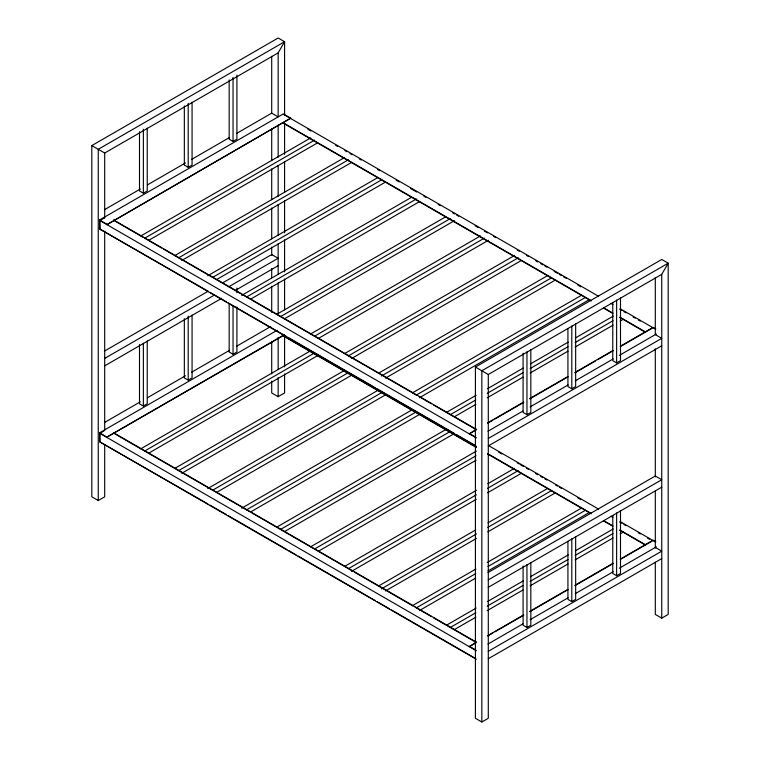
<?xml version="1.0" encoding="UTF-8"?>
<svg xmlns="http://www.w3.org/2000/svg" width="760" height="760" viewBox="0 0 760 760"><rect width="100%" height="100%" fill="white"/><g stroke="black" fill="none" stroke-linecap="round" stroke-linejoin="round"><path stroke-width="1.14" d="M236.806 133.304L271.709 113.154L278.151 116.879L278.151 52.886L284.591 41.724L278.151 38L91.808 145.588L91.808 496.812L98.249 500.526L104.699 496.812L104.699 444.647M655.3 562.258L655.3 614.413L661.751 618.136L661.751 274.351L668.192 263.188L661.751 259.474L475.409 367.051L475.409 718.276L481.849 722L488.291 718.276L488.291 374.49L475.409 367.051M91.808 145.588L104.699 153.026L278.151 52.886M104.405 209.741L140.334 189.002M147.516 184.861L185.487 162.934M191.653 159.372L229.624 137.456M139.498 131.718L139.498 190.978L143.364 193.211L147.231 190.978L147.231 128.165M184.338 105.83L184.338 165.091L188.204 167.323L192.071 165.091L192.071 102.277M229.168 79.942L229.168 139.203L233.044 141.436L236.911 139.203L236.911 75.202M99.864 228.741L99.541 220.001L283.309 113.905L290.719 118.18L106.951 224.646L290.719 118.18M100.785 220.02L103.968 218.186M476.368 437.931L99.864 220.552L99.864 229.111L207.907 291.118M140.857 235.951L310.678 137.911M144.723 238.184L314.545 140.144M148.817 240.284L317.613 142.832M174.809 255.559L344.631 157.51M178.676 257.792L348.498 159.743M181.754 260.481L351.566 162.441M207.746 275.756L377.568 177.707M212.638 277.4L381.434 179.939M216.733 279.499L385.529 182.048M104.405 351.13L208.069 291.279M222.442 282.986L271.709 254.543L278.151 258.257L228.883 286.701M104.699 358.406L214.519 295.003M104.699 365.845L221.701 298.291M235.039 290.586L278.151 265.705M241.708 295.365L411.53 197.315M246.601 296.998L416.413 198.958M250.686 299.108L419.491 201.647M276.688 314.374L445.483 216.923M280.554 316.606L450.376 218.566M104.405 422.56L140.334 401.822M147.516 397.68L185.487 375.753M191.653 372.191L229.624 350.274M236.806 346.123L270.683 326.572M284.648 318.706L454.47 220.666M139.498 344.536L139.498 403.798L143.364 406.03L147.231 403.798L147.231 340.983M184.338 318.649L184.338 377.91L188.204 380.142L192.071 377.91L192.071 315.096M229.168 303.43L229.168 352.022L233.044 354.255L236.911 352.022L236.911 306.983M99.864 441.56L99.541 432.82L277.144 330.277M100.785 432.839L103.968 431.005M99.541 432.82L106.951 437.095L284.553 334.552M284.553 334.923L106.951 437.095M476.368 650.75L99.864 433.371L99.864 441.93L207.907 503.937M310.65 333.982L480.472 235.932M314.516 336.214L484.338 238.165M318.601 338.314L488.423 240.274M140.857 448.77L310.678 350.731M144.723 451.003L314.545 352.963M148.817 453.102L317.613 355.651M344.603 353.59L514.425 255.541M348.469 355.822L518.292 257.773M271.709 381.092L271.709 392.948L278.151 396.663L284.591 392.948L284.591 373.958M351.538 358.511L521.36 260.462M174.809 468.378L344.631 370.329M178.676 470.611L348.498 372.562M181.754 473.299L351.566 375.259M378.565 373.188L547.361 275.738M381.406 376.019L551.228 277.97M385.5 378.119L555.322 280.07M207.746 488.575L377.568 390.526M212.638 490.219L381.434 392.758M216.733 492.318L385.529 394.867M412.519 392.796L581.324 295.345M416.385 395.029L585.19 297.578M419.453 397.727L589.275 299.677M241.708 508.183L411.53 410.134M246.601 509.817L416.413 411.777M488.291 374.49L661.751 274.351M250.686 511.926L419.491 414.466M446.481 412.404L476.149 395.276M487.397 388.778L523.203 368.106M530.366 363.974L568.214 342.114M575.377 337.981L613.234 316.131M450.347 414.637L475.921 399.874M487.179 393.376L522.984 372.704M530.138 368.562L567.995 346.712M575.158 342.579L613.006 320.72M454.442 416.736L475.921 404.339M487.179 397.841L522.984 377.169M530.138 373.027L567.995 351.177M575.158 347.044L613.006 325.185M620.169 321.052L623.238 319.285M276.688 527.193L445.483 429.742M280.554 529.425L450.376 431.385M284.648 531.525L454.47 433.485M476.472 429.685L469.281 433.837L476.472 429.315M487.758 422.798L523.697 402.049M529.853 398.497L567.843 376.561M575.025 372.419L613.006 350.483M620.198 346.341L653.049 327.37L655.832 328.976M487.758 423.168L492.898 420.204M494.95 419.016L523.697 402.42M529.853 398.867L567.843 376.941M575.025 372.79L595.555 360.933M597.607 359.746L613.006 350.854M621.224 346.113L652.023 328.339M487.986 431.224L522.908 411.065M530.081 406.923L568.062 384.997M575.253 380.845L613.234 358.91M619.381 355.366L656.355 334.02M523.089 353.191L523.089 412.442L526.956 414.675L530.832 412.442L530.832 349.638M567.929 328.491L567.929 386.555L571.795 388.787L575.662 386.555L575.662 323.75M612.769 302.603L612.769 360.667L616.635 362.9L620.502 360.667L620.502 297.863M488.291 438.491L661.751 338.342L655.3 334.628L655.3 277.742M310.65 546.801L476.377 451.117M488.291 445.93L661.751 345.791M314.516 549.033L476.149 455.715M318.601 551.133L476.149 460.18M344.603 566.409L476.577 490.209M487.825 483.721L514.425 468.359M348.469 568.642L476.349 494.808M487.606 488.309L518.292 470.592M351.538 571.33L476.349 499.272M487.606 492.774L521.36 473.29M378.565 586.008L475.75 529.9M488.024 522.813L547.361 488.556M381.406 588.839L476.548 533.909M487.796 527.411L551.228 490.789M385.5 590.938L476.548 538.375M487.796 531.876L555.322 492.889M412.519 605.615L475.95 568.993M487.198 562.505L581.324 508.164M416.385 607.848L475.722 573.591M487.996 566.504L585.19 510.397M419.453 610.546L475.722 578.056M487.996 570.969L589.275 512.496M488.006 572.593L655.3 476.007L661.751 479.731L488.291 579.87M488.291 587.309L661.751 487.169M446.481 625.223L476.149 608.095M487.397 601.597L523.203 580.925M530.366 576.792L568.214 554.933M575.377 550.8L613.234 528.95M450.347 627.456L475.921 612.693M487.179 606.195L522.984 585.523M530.138 581.381L567.995 559.531M575.158 555.399L613.006 533.548M454.442 629.556L475.921 617.158M487.179 610.66L522.984 589.988M530.138 585.846L567.995 563.996M575.158 559.864L613.006 538.004M620.169 533.871L623.238 532.105M476.472 642.504L469.281 646.656L476.472 642.133M487.758 635.616L523.697 614.869M529.853 611.315L567.843 589.389M575.025 585.238L613.006 563.303M620.198 559.16L653.049 540.189L655.832 541.794M487.758 635.987L492.898 633.023M494.95 631.836L523.697 615.248M529.853 611.686L567.843 589.76M575.025 585.608L613.006 563.673M621.224 558.933L652.023 541.158M487.986 644.043L522.908 623.884M530.081 619.742L568.062 597.816M575.253 593.664L613.234 571.729M619.381 568.186L656.355 546.839M523.089 566.01L523.089 625.261L526.956 627.494L530.832 625.261L530.832 562.457M567.929 541.31L567.929 599.374L571.795 601.606L575.662 599.374L575.662 536.569M612.769 515.422L612.769 573.486L616.635 575.719L620.502 573.486L620.502 510.682M488.291 651.311L661.751 551.161L655.3 547.447M488.291 658.749L661.751 558.609M661.751 618.136L668.192 614.413L668.192 263.188L481.849 370.776L481.849 722M283.632 114.456L598.586 296.295M610.897 303.401L612.95 304.589M620.131 308.731L655.006 328.871M307.923 129.228L311.001 131.005M335.625 145.226L337.677 146.405M344.859 150.556L346.911 151.743M349.99 153.52L352.041 154.698M359.224 158.85L361.276 160.027M377.691 169.508L379.743 170.696M396.159 180.167L399.237 181.944M410.514 188.461L416.67 192.014M423.852 196.166L425.904 197.343M438.216 204.459L440.268 205.637M452.58 212.743L454.632 213.93M456.684 215.118L458.736 216.305M475.152 225.777L478.23 227.553M484.386 231.107L487.464 232.883M493.62 236.436L495.672 237.623M517.218 250.059L519.27 251.247M526.442 255.398L528.494 256.576M535.677 260.727L537.728 261.905M540.806 263.682L542.858 264.87M544.91 266.057L546.962 267.235M554.144 271.387L557.422 273.277M559.274 274.351L561.327 275.528M563.378 276.716L566.457 278.492M577.742 285.01L580.82 286.786M619.808 309.291L621.861 310.479M623.913 311.666L625.964 312.844M633.146 316.996L635.189 318.174M638.267 319.95L640.319 321.138M283.394 122.882L591.175 300.58M603.487 307.686L612.95 313.148M619.894 317.158L645.544 331.968M282.368 122.664L591.175 300.951M603.392 307.999L612.712 313.386M619.894 317.528L645.544 332.338M113.43 219.83L476.605 429.505M114.456 220.789L143.184 237.376M145.236 238.564L161.642 248.035M163.695 249.223L249.878 298.974M251.93 300.162L417.097 395.523M419.149 396.71L431.462 403.816M433.513 405.004L475.579 429.286M99.541 220.001L106.951 224.276M469.281 433.466L475.769 437.209M488.813 445.74L598.586 509.114M610.897 516.221L612.95 517.408M620.131 521.55L655.006 541.69M498.75 452.219L501.828 453.995M517.218 462.878L519.27 464.065M520.562 464.816L523.459 466.488M526.442 468.217L528.494 469.395M535.677 473.546L537.728 474.724M540.806 476.501L542.858 477.688M544.91 478.876L546.962 480.063M555.494 484.984L557.422 486.096M559.274 487.169L561.327 488.347M577.742 497.828L580.82 499.605M619.808 522.111L621.861 523.298M623.913 524.486L625.964 525.663M638.267 532.769L640.319 533.957M647.501 538.108L649.553 539.286M209.959 292.305L226.375 301.777M228.427 302.964L286.9 336.727M288.952 337.905L375.126 387.666M377.178 388.844L454.128 433.276M456.18 434.454L475.665 445.712M99.864 229.111L476.368 446.49M283.394 335.702L476.501 447.193M487.559 453.568L591.403 513.532M603.487 520.505L612.95 525.967M619.894 529.976L645.544 544.787M282.368 335.483L476.273 447.431M487.464 453.891L591.175 513.769M603.392 520.818L612.712 526.205M619.894 530.347L645.544 545.158M113.43 432.649L476.605 642.323M114.456 433.618L249.878 511.793M251.93 512.981L352.469 571.026M354.521 572.214L412.993 605.976M415.045 607.154L431.462 616.635M433.513 617.823L475.579 642.105M469.281 646.285L475.769 650.028M209.959 505.125L226.375 514.596M228.427 515.783L286.9 549.547M288.952 550.734L296.134 554.876M298.186 556.063L375.126 600.486M377.178 601.663L389.49 608.779M391.542 609.957L475.665 658.531M99.864 441.93L476.368 659.309M655.3 348.868L655.3 476.9M655.3 491.131L655.3 548.026M616.635 300.095L616.635 362.9M616.635 512.914L616.635 575.719M571.795 325.983L571.795 388.787M571.795 538.802L571.795 601.606M526.956 351.87L526.956 414.675M526.956 564.689L526.956 627.494M284.591 115.292L284.591 41.724L98.249 149.302L98.249 500.526M284.591 123.595L284.591 154.441M284.591 161.566L284.591 192.413M284.591 200.725L284.591 232.759M284.591 239.875L284.591 271.918M284.591 279.034L284.591 309.89M284.591 335.996L284.591 366.842M278.151 125.2L278.151 157.206M278.151 165.5L278.151 196.327M278.151 204.62L278.151 235.448M278.151 243.741L278.151 274.569M278.151 282.863L278.151 313.68M278.151 337.392L278.151 369.398M278.151 377.701L278.151 396.663M271.709 56.278L271.709 113.173M271.709 128.592L271.709 160.597M271.709 168.891L271.709 199.718M271.709 208.012L271.709 238.839M271.709 247.133L271.709 255.436M271.709 268.47L271.709 277.96M271.709 286.254L271.709 312.331M271.709 341.971L271.709 373.977M236.911 288.021L236.911 292.762M233.044 77.434L233.044 141.436M233.044 305.662L233.044 354.255M188.204 103.322L188.204 167.323M188.204 316.141L188.204 380.142M143.364 129.209L143.364 193.211M143.364 343.216L143.364 406.03M104.699 153.026L104.699 218.225M104.699 231.268L104.699 430.426"/></g></svg>
